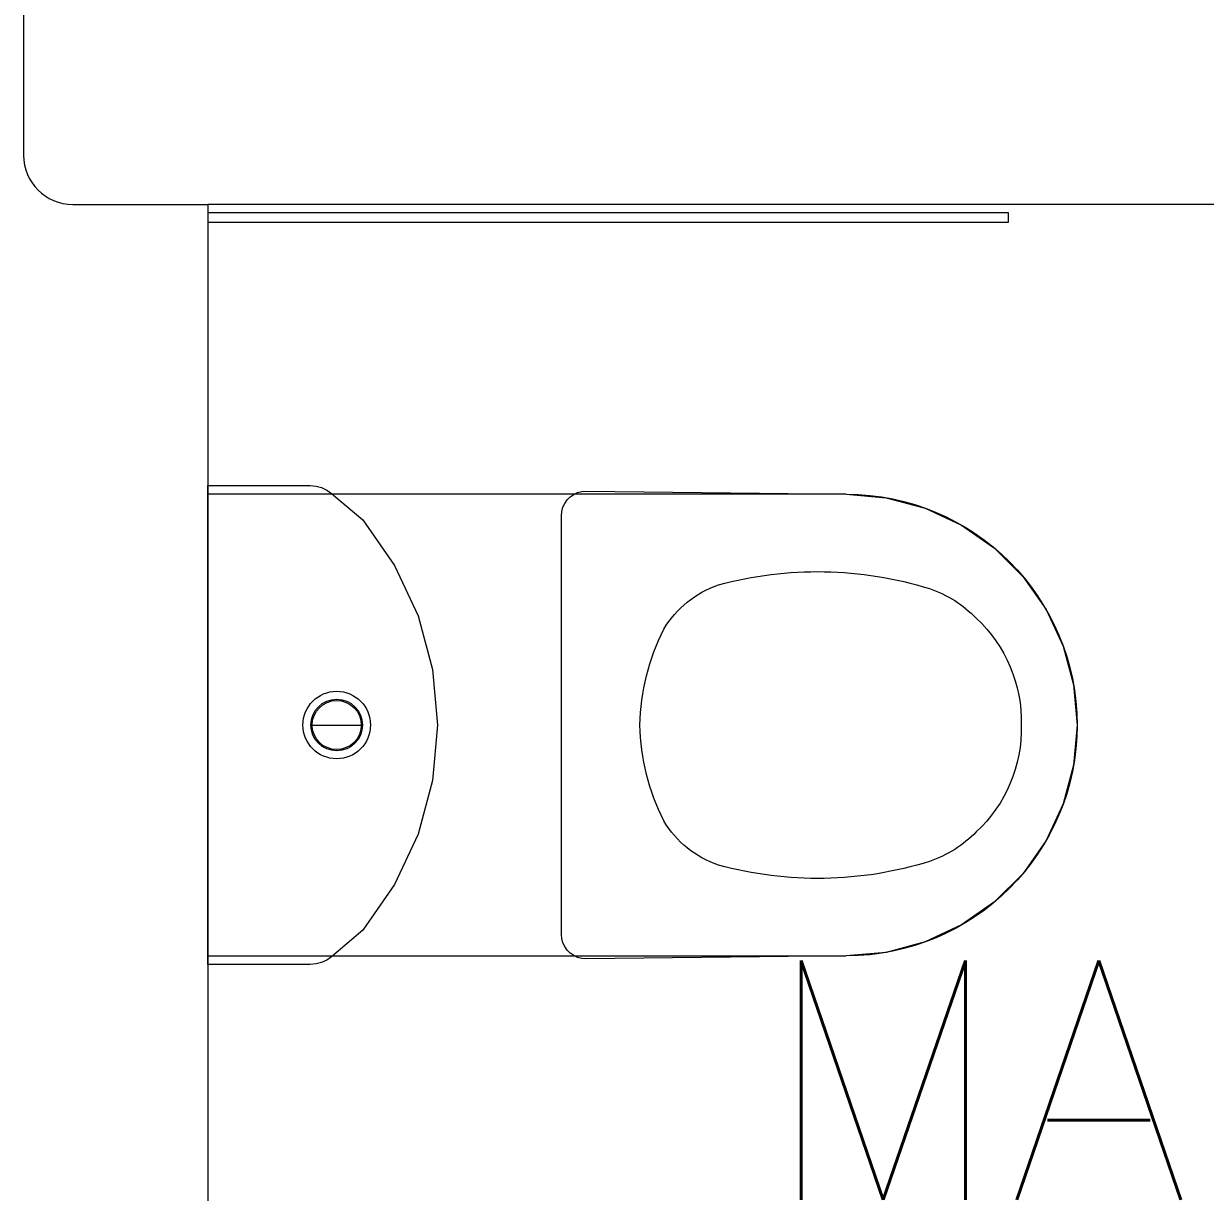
# Model space of a CAD drawing. Header units: metres. Extents: x -232 to 581, y 30 to 789.
# Drawn here: x 231.613 to 232.575, y 728.569 to 729.521 of the extents above; entities that cross this region are included whole.
import ezdxf

# ---------------------------------------------------------------- set-up
doc = ezdxf.new("R2010")
doc.units = ezdxf.units.M
for name, color, linetype, lineweight in [('A-WALL', 250, 'Continuous', 20), ('baños', 140, 'Continuous', 0), ('textos', 7, 'Continuous', 0)]:
    doc.layers.add(name, color=color, linetype=linetype, lineweight=lineweight)
doc.styles.get("Standard").update_dxf_attribs({"font": 'arial.ttf'})

# ---------------------------------------------------------------- blocks, each defined once
blk = doc.blocks.new('Caroma_ToiletSuites')
at = {"layer": 'baños'}
for p, q in [((-32.65, 705.14), (-64.3, 696.66)), ((0, 708), (-32.65, 705.14)), ((32.65, 705.14), (0, 708)), ((64.3, 696.66), (32.65, 705.14)), ((-64.3, 696.66), (-94, 682.81)), ((94, 682.81), (64.3, 696.66)), ((-94, 682.81), (-120.84, 664.02)), ((120.84, 664.02), (94, 682.81)), ((-120.84, 664.02), (-144.02, 640.84)), ((144.02, 640.84), (120.84, 664.02)), ((-144.02, 640.84), (-162.81, 614)), ((162.81, 614), (144.02, 640.84)), ((-162.81, 614), (-176.66, 584.3)), ((176.66, 584.3), (162.81, 614)), ((-176.66, 584.3), (-185.14, 552.65)), ((185.14, 552.65), (176.66, 584.3)), ((-185.14, 552.65), (-188, 520)), ((188, 520), (185.14, 552.65)), ((-188, 520), (-190.5, 308)), ((-188, 0), (-188, 520)), ((188, 520), (188, 0)), ((190.5, 308), (188, 520)), ((-190.5, 308), (-190.2, 304.53)), ((-190.2, 304.53), (-189.29, 301.16)), ((-189.29, 301.16), (-187.82, 298)), ((187.82, 298), (189.29, 301.16)), ((189.29, 301.16), (190.2, 304.53)), ((190.2, 304.53), (190.5, 308)), ((-187.82, 298), (-185.82, 295.14)), ((-185.82, 295.14), (-183.36, 292.68)), ((-183.36, 292.68), (-180.5, 290.68)), ((-180.5, 290.68), (-177.34, 289.21)), ((-177.34, 289.21), (-173.97, 288.3)), ((173.97, 288.3), (177.34, 289.21)), ((177.34, 289.21), (180.5, 290.68)), ((180.5, 290.68), (183.36, 292.68)), ((183.36, 292.68), (185.82, 295.14)), ((185.82, 295.14), (187.82, 298)), ((-173.97, 288.3), (-170.5, 288)), ((-170.5, 288), (170.5, 288)), ((170.5, 288), (173.97, 288.3)), ((-45.15, 183.05), (-88.93, 171.32)), ((0, 187), (-45.15, 183.05)), ((45.15, 183.05), (0, 187)), ((88.93, 171.32), (45.15, 183.05)), ((-88.93, 171.32), (-130, 152.17)), ((130, 152.17), (88.93, 171.32)), ((-130, 152.17), (-167.12, 126.17)), ((167.12, 126.17), (130, 152.17)), ((-167.12, 126.17), (-188.68, 100.86)), ((188.68, 100.86), (167.12, 126.17)), ((0, 85), (0, 125)), ((-191.38, 97), (-193.37, 92.73)), ((-188.68, 100.86), (-191.38, 97)), ((191.38, 97), (188.68, 100.86)), ((193.37, 92.73), (191.38, 97)), ((-194.59, 88.19), (-195, 83.5)), ((-193.37, 92.73), (-194.59, 88.19)), ((194.59, 88.19), (193.37, 92.73)), ((195, 83.5), (194.59, 88.19)), ((-195, 83.5), (-195, 0)), ((195, 0), (195, 83.5)), ((-195, 0), (195, 0)), ((188, 0), (-188, 0))]:
    blk.add_line(p, q, dxfattribs=at)
for centre, radius, start, end in [((0, 520), 188, 0, 180), ((-2.7, 547.4), 115.24, 88.65652, 137.04039), ((2.7, 547.4), 115.24, 42.9609, 91.34146), ((-18.8, 556.1), 97.64, 134.33725, 160.9897), ((18.8, 556.1), 97.64, 19.00998, 45.66427), ((183, 496.7), 307.93, 162.77131, 195.21432), ((-183, 496.7), 307.93, 344.7852, 17.22859), ((-36.1, 442.4), 82.42, 198.76304, 239.35819), ((36.1, 442.4), 82.42, 300.64117, 341.23514), ((2.9, 529.9), 177.92, 242.91598, 269.06591), ((-2.9, 529.9), 177.92, 270.93391, 297.08355), ((0, 105), 27.5, 0, 180), ((0, 105), 21, 0, 180), ((0, 105), 20, 0, 180), ((0, 105), 27.5, 180, 0), ((0, 105), 21, 180, 0), ((0, 105), 20, 180, 0)]:
    blk.add_arc(centre, radius, start, end, dxfattribs=at)
blk = doc.blocks.new('21.11.2025 LN09 2DO NIVEL')
at = {"layer": 'A-WALL', "color": 18, "true_color": 0x000000}
for p, q in [((270.27851, 143.81145), (270.27851, 142.79235)), ((270.31851, 142.75235), (270.42851, 142.75235)), ((270.42851, 142.75235), (270.42851, 140.24143))]:
    blk.add_line(p, q, dxfattribs=at)
blk.add_arc((270.31851, 142.79235), 0.04, 180, 270, dxfattribs=at)
at = {"layer": 'baños', "color": 18, "true_color": 0x000000}
blk.add_line((272.32851, 142.75235), (270.42851, 142.75235), dxfattribs=at)
blk.add_lwpolyline([(270.42851, 142.7378), (271.08065, 142.7378), (271.08065, 142.74555), (270.42851, 142.74555)], close=True, dxfattribs=at)
at = {"layer": 'baños', "color": 18, "true_color": 0x000000, "xscale": -0.000999999934791, "yscale": 0.000999999934791, "rotation": 270}
blk.add_blockref('Caroma_ToiletSuites', (270.42851, 142.3283), dxfattribs=at)
at = {"layer": 'baños', "color": 18, "linetype": 'Continuous', "true_color": 0x000000, "flags": 8}
for tag, p in [('MODELNUMBER', (265.51387, 159.78254, 0)), ('TRADENAME', (265.51387, 159.7825, 0)), ('MATERIAL', (265.51387, 159.78242, 0)), ('PRODUCT', (265.51387, 159.78246, 0)), ('MODELNUMBER', (266.68861, 159.78254, 0)), ('TRADENAME', (266.68861, 159.7825, 0)), ('PRODUCT', (266.68861, 159.78246, 0)), ('MATERIAL', (266.68861, 159.78242, 0))]:
    blk.add_attdef(tag, p, '', height=0.0000254, rotation=180.00008, dxfattribs=at)
at = {"layer": 'textos', "color": 18, "true_color": 0x000000, "insert": (270.87841, 141.29141), "char_height": 0.195, "width": 1.8549735, "attachment_point": 7}
blk.add_mtext('{\\Fromans|c0;MASTER BATHROOM\\P2}', dxfattribs=at)

msp = doc.modelspace()

# ---------------------------------------------------------------- block references
at = {"color": 1}
msp.add_blockref('21.11.2025 LN09 2DO NIVEL', (-38.66582, 586.62098), dxfattribs=at)

doc.saveas('drawing.dxf')
